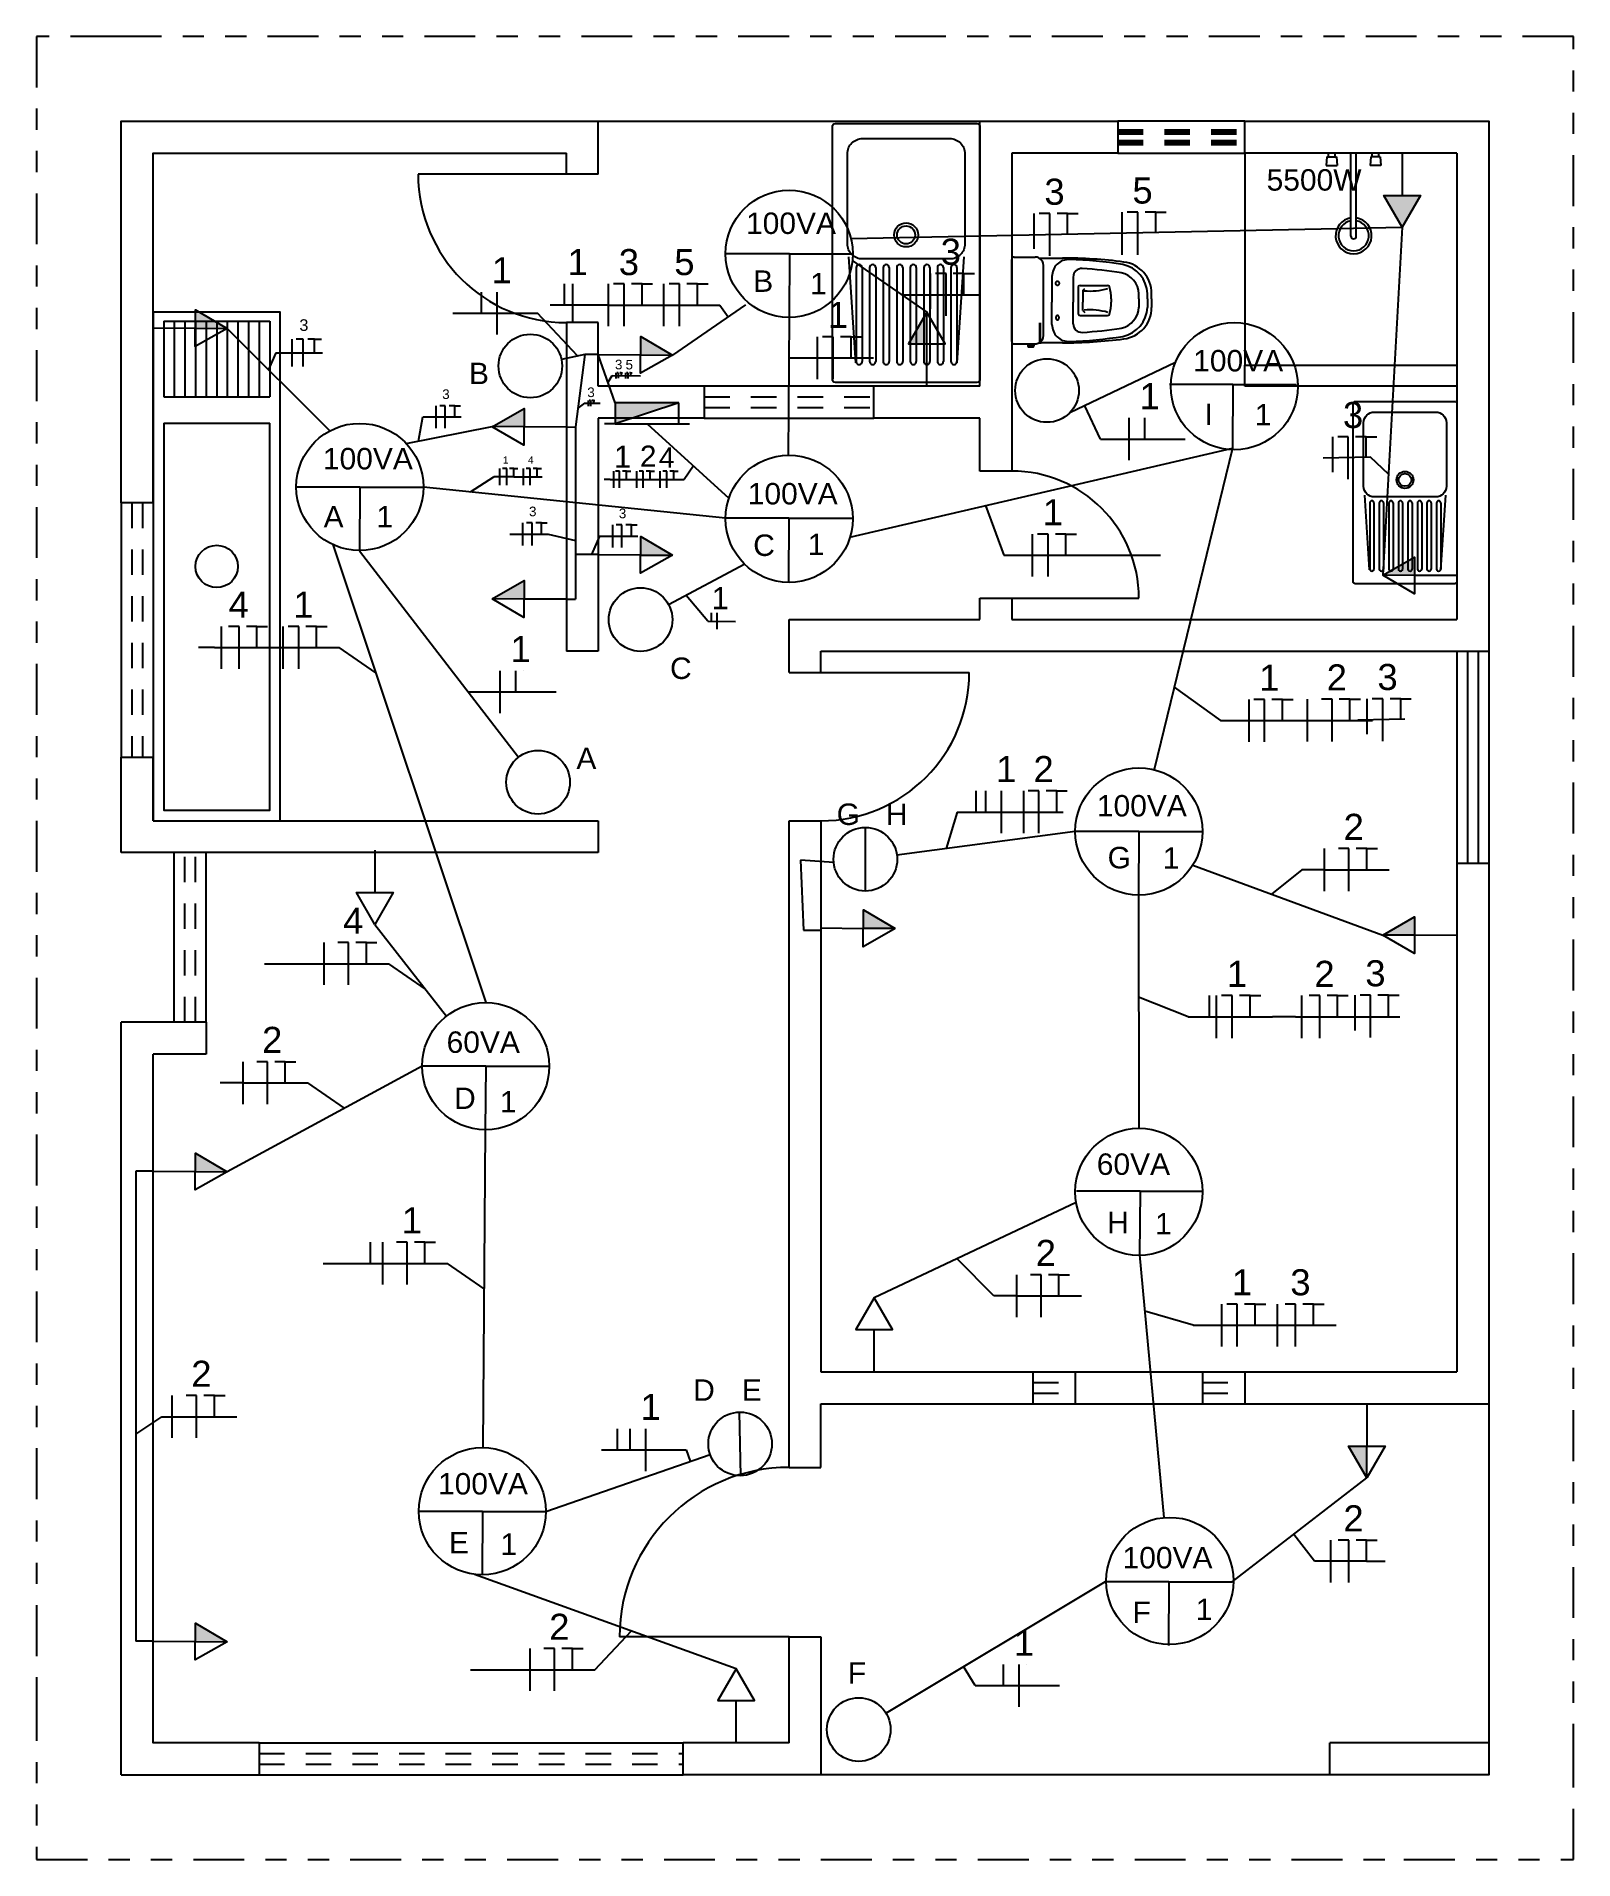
# Model space of a CAD drawing. Header units: millimetres. Extents: x 13.24 to 20.49, y 8.63 to 17.23.
import ezdxf

# ---------------------------------------------------------------- set-up
doc = ezdxf.new("R2010")
doc.units = ezdxf.units.MM
doc.header["$LTSCALE"] = 0.01
doc.linetypes.add('ACAD_ISO02W100', pattern=[15, 12, -3])
doc.linetypes.add('ACAD_ISO05W100', pattern=[33, 24, -3, 0, -3, 0, -3])
for name, color, linetype in [('coberta', 253, 'Continuous'), ('eletroduto', 190, 'Continuous'), ('hidro', 3, 'Continuous'), ('iluminacao', 2, 'Continuous'), ('janelas', 211, 'Continuous'), ('paredes', 7, 'Continuous'), ('portas', 5, 'Continuous'), ('texto', 30, 'Continuous'), ('tomada', 1, 'Continuous')]:
    doc.layers.add(name, color=color, linetype=linetype)
doc.styles.get("Standard").update_dxf_attribs({"font": 'arial.ttf'})

# ---------------------------------------------------------------- blocks, each defined once
blk = doc.blocks.new('Bacia_cx _acoplada')
at = {"linetype": 'Continuous'}
for p, q in [((-0.2036, -0.0267), (-0.2036, -0.0901)), ((-0.1916, -0.0147), (0.1944, -0.0147)), ((0.0089, -0.0147), (0.034, -0.0147)), ((0.2064, -0.0267), (0.2064, -0.1247)), ((-0.2181, -0.0951), (-0.2181, -0.1134)), ((-0.2131, -0.1184), (-0.2131, -0.0901)), ((-0.2036, -0.0901), (-0.2131, -0.0901)), ((-0.2036, -0.1184), (-0.2131, -0.1184)), ((-0.2036, -0.0901), (-0.2036, -0.1184)), ((-0.2036, -0.1184), (-0.2036, -0.1247)), ((-0.1986, -0.2539), (-0.1986, -0.1441)), ((-0.1636, -0.1647), (0.1664, -0.1647)), ((0.2014, -0.1441), (0.2014, -0.2539)), ((-0.1122, -0.2047), (-0.0061, -0.2047)), ((0.0089, -0.2047), (-0.0061, -0.2047)), ((0.1149, -0.2047), (0.0089, -0.2047)), ((-0.1093, -0.3047), (-0.0061, -0.3047)), ((-0.0694, -0.3375), (-0.0694, -0.4664)), ((0.0649, -0.3279), (-0.0622, -0.3279)), ((0.0089, -0.3047), (-0.0061, -0.3047)), ((0.112, -0.3047), (0.0089, -0.3047)), ((0.0722, -0.3375), (0.0722, -0.4664)), ((-0.0459, -0.3495), (-0.0547, -0.3598)), ((-0.0459, -0.3495), (-0.0061, -0.3495)), ((0.0089, -0.3495), (-0.0061, -0.3495)), ((0.0487, -0.3495), (0.0089, -0.3495)), ((0.0487, -0.3495), (0.0575, -0.3598)), ((0.0089, -0.4834), (-0.0061, -0.4834)), ((-0.0061, -0.6147), (-0.0313, -0.6147)), ((-0.0061, -0.6547), (-0.0313, -0.6547)), ((-0.0061, -0.6747), (-0.0313, -0.6747)), ((0.0089, -0.6147), (-0.0061, -0.6147)), ((0.0089, -0.6547), (-0.0061, -0.6547)), ((0.0089, -0.6747), (-0.0061, -0.6747)), ((0.0089, -0.6147), (0.034, -0.6147)), ((0.0089, -0.6547), (0.034, -0.6547)), ((0.0089, -0.6747), (0.034, -0.6747))]:
    blk.add_line(p, q, dxfattribs=at)
for points in [[(-0.09, -0.2304, 0.1249), (-0.0893, -0.2333, 0.105797), (-0.087, -0.2359, 0.086669), (-0.0838, -0.2376, 0.076734), (-0.0797, -0.2382, 0.076734), (-0.0757, -0.2376, 0.086669), (-0.0725, -0.2359, 0.105797), (-0.0702, -0.2333, 0.1249), (-0.0694, -0.2304, 0.1249), (-0.0702, -0.2275, 0.105797), (-0.0725, -0.2248, 0.086669), (-0.0757, -0.2231, 0.076734), (-0.0797, -0.2225, 0.076734), (-0.0838, -0.2231, 0.086669), (-0.087, -0.2248, 0.105797), (-0.0893, -0.2275, 0.1249)], [(0.0928, -0.2304, -0.1249), (0.092, -0.2333, -0.105797), (0.0897, -0.2359, -0.086669), (0.0865, -0.2376, -0.076734), (0.0825, -0.2382, -0.076734), (0.0784, -0.2376, -0.086669), (0.0752, -0.2359, -0.105797), (0.0729, -0.2333, -0.1249), (0.0722, -0.2304, -0.1249), (0.0729, -0.2275, -0.105797), (0.0752, -0.2248, -0.086669), (0.0784, -0.2231, -0.076734), (0.0825, -0.2225, -0.076734), (0.0865, -0.2231, -0.086669), (0.0897, -0.2248, -0.105797), (0.092, -0.2275, -0.1249)]]:
    blk.add_lwpolyline(points, format="xyb", close=True, dxfattribs=at)
for centre, radius, start, end in [((-0.1916, -0.0267), 0.012, 90, 180), ((0.1944, -0.0267), 0.012, 0, 90), ((-0.2131, -0.0951), 0.005, 90, 180), ((-0.2131, -0.1134), 0.005, 180, 270), ((-0.1636, -0.1247), 0.04, 180, 208.95502), ((-0.1636, -0.1247), 0.04, 208.95502, 270), ((0.1664, -0.1247), 0.04, 270, 331.04498), ((0.1664, -0.1247), 0.04, 331.04498, 0), ((2.0701, -0.2539), 2.2687, 180, 187.34371), ((-0.1122, -0.2847), 0.08, 90, 181.85575), ((0.1149, -0.2847), 0.08, 358.14425, 90), ((-2.0673, -0.2539), 2.2687, 352.65629, 0), ((1.823, -0.222), 2.0162, 181.85575, 189.04981), ((-0.1093, -0.3447), 0.04, 90, 183.63335), ((-0.0594, -0.3375), 0.01, 105.83121, 180), ((0.0622, -0.3375), 0.01, 0, 74.16879), ((0.112, -0.3447), 0.04, 356.36665, 90), ((-1.8203, -0.222), 2.0162, 350.95019, 358.14425), ((1.823, -0.222), 1.9762, 183.63335, 189.04981), ((-0.3553, -0.3847), 0.3121, 344.37704, 5.10522), ((0.358, -0.3847), 0.3121, 174.89478, 195.62296), ((-1.8203, -0.222), 1.9762, 350.95019, 356.36665), ((-0.0594, -0.4664), 0.01, 180, 251.47795), ((-0.0149, -0.3334), 0.1503, 251.47795, 273.33807), ((0.0176, -0.3334), 0.1503, 266.66193, 288.52205), ((0.0622, -0.4664), 0.01, 288.52205, 0), ((-0.0313, -0.5247), 0.15, 187.34371, 270), ((-0.0253, -0.5088), 0.146, 191.98726, 267.65022), ((-0.0253, -0.5088), 0.106, 191.98726, 267.65022), ((0.028, -0.5088), 0.106, 272.34978, 348.01274), ((0.028, -0.5088), 0.146, 272.34978, 348.01274), ((0.034, -0.5247), 0.15, 270, 352.65629)]:
    blk.add_arc(centre, radius, start, end, dxfattribs=at)
blk = doc.blocks.new('Pia2_Ibiza')
for p, q in [((0.0124, -0.0539), (0.3644, -0.0768)), ((0.0124, -0.4361), (0.3644, -0.4132))]:
    blk.add_line(p, q)
for points in [[(-0.42, 0), (0.42, 0, -0.414214), (0.43, -0.01), (0.43, -0.48, -0.414214), (0.42, -0.49), (-0.42, -0.49, -0.414214), (-0.43, -0.48), (-0.43, -0.01, -0.414214)], [(-0.33, -0.05), (-0.03, -0.05, -0.414214), (0.02, -0.1), (0.02, -0.39, -0.414214), (-0.03, -0.44), (-0.33, -0.44, -0.414214), (-0.38, -0.39), (-0.38, -0.1, -0.414214)]]:
    blk.add_lwpolyline(points, format="xyb", close=True)
for points in [[(0.0483, -0.0762), (0.3605, -0.0762)], [(0.0483, -0.0962), (0.3605, -0.0962)], [(0.0483, -0.1212), (0.3605, -0.1212)], [(0.0483, -0.1412), (0.3605, -0.1412)], [(0.0483, -0.1662), (0.3605, -0.1662)], [(0.0483, -0.1862), (0.3605, -0.1862)], [(0.0483, -0.2112), (0.3605, -0.2112)], [(0.0483, -0.2312), (0.3605, -0.2312)], [(0.0483, -0.2562), (0.3605, -0.2562)], [(0.0483, -0.2762), (0.3605, -0.2762)], [(0.0483, -0.3012), (0.3605, -0.3012)], [(0.0483, -0.3212), (0.3605, -0.3212)], [(0.0483, -0.3462), (0.3605, -0.3462)], [(0.0483, -0.3662), (0.3605, -0.3662)], [(0.0483, -0.3912), (0.3605, -0.3912)], [(0.0483, -0.4112), (0.3605, -0.4112)]]:
    blk.add_lwpolyline(points)
for radius in [0.04, 0.03]:
    blk.add_circle((-0.06, -0.245), radius)
for centre, start, end in [((0.0483, -0.0862), 90, 270), ((0.3605, -0.0862), 270, 90), ((0.0483, -0.1312), 90, 270), ((0.0483, -0.1762), 90, 270), ((0.3605, -0.1312), 270, 90), ((0.3605, -0.1762), 270, 90), ((0.0483, -0.2212), 90, 270), ((0.3605, -0.2212), 270, 90), ((0.0483, -0.2662), 90, 270), ((0.0483, -0.3112), 90, 270), ((0.3605, -0.2662), 270, 90), ((0.3605, -0.3112), 270, 90), ((0.0483, -0.3562), 90, 270), ((0.3605, -0.3562), 270, 90), ((0.0483, -0.4012), 90, 270), ((0.3605, -0.4012), 270, 90)]:
    blk.add_arc(centre, 0.01, start, end)
blk = doc.blocks.new('CHUVEIRO-2')
for p, q in [((-27.25, 37.97), (-27.25, -0.04)), ((-24.82, 37.97), (-24.82, -0.04)), ((-38.56, 5.71), (-33.57, 5.71)), ((-38.21, 1.71), (-38.56, 5.71)), ((-38.21, 1.71), (-33.85, 1.71)), ((-37.53, 1.71), (-37.53, 0)), ((-34.53, 1.71), (-34.53, 0)), ((-33.85, 1.71), (-33.57, 5.71)), ((-18.22, 1.71), (-18.5, 5.71)), ((-13.52, 5.71), (-18.5, 5.71)), ((-13.86, 1.71), (-18.22, 1.71)), ((-17.54, 1.71), (-17.54, 0)), ((-14.54, 1.71), (-14.54, 0)), ((-13.86, 1.71), (-13.52, 5.71))]:
    blk.add_line(p, q)
for centre, radius, start, end in [((-26.04, 37.75), 8.25, 278.48007, 261.51993), ((-26.04, 37.75), 6.93, 280.11803, 259.88197), ((-26.04, 37.97), 1.22, 0, 180)]:
    blk.add_arc(centre, radius, start, end)
blk = doc.blocks.new('tom.cima')
at = {"layer": 'tomada'}
blk.add_line((17.1881, 10.9258), (17.1881, 11.1258), dxfattribs=at)
blk.add_lwpolyline([(17.1881, 11.2758), (17.1015, 11.1258), (17.2747, 11.1258)], close=True, dxfattribs=at)
blk = doc.blocks.new('tom.direita')
at = {"layer": 'tomada'}
blk.add_line((18.5968, 11.274), (18.3968, 11.2751), dxfattribs=at)
blk.add_lwpolyline([(18.2468, 11.2758), (18.3973, 11.3617), (18.3964, 11.1885)], close=True, dxfattribs=at)
blk = doc.blocks.new('tom.esquerda')
at = {"layer": 'tomada'}
blk.add_line((17.485, 11.0824), (17.685, 11.0808), dxfattribs=at)
blk.add_lwpolyline([(17.835, 11.0796), (17.6843, 10.9942), (17.6857, 11.1674)], close=True, dxfattribs=at)
blk = doc.blocks.new('tom.baixo')
at = {"layer": 'tomada'}
blk.add_line((17.5657, 11.6258), (17.5657, 11.4258), dxfattribs=at)
blk.add_lwpolyline([(17.5657, 11.2758), (17.4791, 11.4258), (17.6523, 11.4258)], close=True, dxfattribs=at)

msp = doc.modelspace()

# ---------------------------------------------------------------- hatches: boundary and pattern name
at = {"layer": 'eletroduto'}
h = msp.add_hatch(color=256, dxfattribs=at)
h.dxf.hatch_style = 1
h.paths.add_polyline_path([(16.2668, 15.4982), (15.9668, 15.4982), (15.9668, 15.4258), (16.0499, 15.4258)])
h.paths.add_polyline_path([(16.0499, 15.4258), (15.9668, 15.4258), (15.9668, 15.3982)])
at = {"layer": 'tomada'}
h = msp.add_hatch(color=256, dxfattribs=at)
h.dxf.hatch_style = 1
h.paths.add_polyline_path([(19.7645, 16.4758), (19.5913, 16.4758), (19.6779, 16.3258)])
h = msp.add_hatch(color=256, dxfattribs=at)
h.dxf.hatch_style = 1
h.paths.add_polyline_path([(13.9874, 15.9359), (13.9868, 15.8493), (14.1368, 15.8481)])
h.paths.add_polyline_path([(15.5372, 15.471), (15.3868, 15.3852), (15.5368, 15.3844)])
h.paths.add_polyline_path([(16.0874, 15.8109), (16.0868, 15.7243), (16.2368, 15.7231)])
h.paths.add_polyline_path([(15.5372, 14.6586), (15.3868, 14.5728), (15.5368, 14.572)])
h.paths.add_polyline_path([(16.0874, 14.8666), (16.0868, 14.7796), (16.2368, 14.7788)])
h.paths.add_polyline_path([(17.4368, 15.9258), (17.3502, 15.7758), (17.4368, 15.7758)])
h.paths.add_polyline_path([(19.7372, 14.7702), (19.5868, 14.6843), (19.7368, 14.6836)])
h.paths.add_polyline_path([(17.1374, 13.1052), (17.1368, 13.0186), (17.2868, 13.0174)])
h.paths.add_polyline_path([(19.7372, 13.0729), (19.5868, 12.9871), (19.7368, 12.9863)])
h.paths.add_polyline_path([(13.9874, 11.958), (13.9868, 11.8714), (14.1368, 11.8702)])
h.paths.add_polyline_path([(13.9874, 9.7404), (13.9868, 9.6538), (14.1368, 9.6526)])
h.paths.add_polyline_path([(19.5118, 10.5758), (19.4252, 10.5758), (19.5118, 10.4258)])
h = msp.add_hatch(dxfattribs=at)
h.set_pattern_fill('ANGLE', color=256)
h.set_pattern_definition([(0, (0, 0), (0, 6.985), [5.08, -1.905]), (90, (0, 0), (-6.985, 4e-16), [5.08, -1.905])])
h.paths.add_polyline_path([(14.9192, 13.187), (14.746, 13.187), (14.8326, 13.037)])

# ---------------------------------------------------------------- linework, layer by layer
at = {"layer": 'coberta', "linetype": 'ACAD_ISO05W100'}
for p, q in [((13.6368, 17.2258), (13.2368, 17.2258)), ((13.2368, 17.2258), (13.2368, 9.4258)), ((20.4868, 17.2258), (13.6368, 17.2258)), ((20.4868, 9.0258), (20.4868, 17.2258)), ((13.2368, 9.4258), (13.2368, 8.6258)), ((20.4868, 8.6258), (20.4868, 9.0258)), ((13.2368, 8.6258), (19.6868, 8.6258)), ((19.6868, 8.6258), (20.4868, 8.6258))]:
    msp.add_line(p, q, dxfattribs=at)
at = {"layer": 'eletroduto'}
for p, q in [((17.9424, 16.224), (17.9424, 16.3906)), ((18.0159, 16.3906), (17.9659, 16.3906)), ((18.0159, 16.1906), (18.0159, 16.3906)), ((18.1005, 16.3906), (18.0505, 16.3906)), ((18.1005, 16.2906), (18.1005, 16.3906)), ((18.1005, 16.3906), (18.1505, 16.3906)), ((18.3578, 16.1963), (18.3578, 16.3963)), ((18.4313, 16.3963), (18.3813, 16.3963)), ((18.4313, 16.1963), (18.4313, 16.3963)), ((18.5158, 16.3963), (18.4658, 16.3963)), ((18.5158, 16.3023), (18.5158, 16.3963)), ((18.5158, 16.3963), (18.5658, 16.3963)), ((17.0779, 16.2731), (19.6779, 16.3258)), ((19.6779, 16.3258), (19.5868, 14.6843)), ((17.085, 16.1685), (17.4368, 15.9258)), ((17.4533, 15.941), (17.4533, 16.1076)), ((17.5269, 16.1076), (17.4769, 16.1076)), ((17.5269, 15.9076), (17.5269, 16.1076)), ((17.6114, 16.1076), (17.5614, 16.1076)), ((17.6114, 16.0076), (17.6114, 16.1076)), ((17.6114, 16.1076), (17.6614, 16.1076)), ((15.3355, 15.9201), (15.3355, 16.0201)), ((15.4091, 15.8201), (15.4091, 16.0201)), ((15.7281, 15.9587), (15.7281, 16.0587)), ((15.7665, 15.8758), (15.7665, 16.0587)), ((15.9351, 15.8587), (15.9351, 16.0587)), ((16.0087, 16.0587), (15.9587, 16.0587)), ((16.0087, 15.8587), (16.0087, 16.0587)), ((16.0932, 16.0587), (16.0432, 16.0587)), ((16.0932, 15.9587), (16.0932, 16.0587)), ((16.0932, 16.0587), (16.1432, 16.0587)), ((16.1967, 15.8587), (16.1967, 16.0587)), ((16.2703, 16.0587), (16.2203, 16.0587)), ((16.2703, 15.8587), (16.2703, 16.0587)), ((16.3548, 16.0587), (16.3048, 16.0587)), ((16.3548, 15.9587), (16.3548, 16.0587)), ((16.3548, 16.0587), (16.4048, 16.0587)), ((17.3182, 16.0076), (17.6868, 16.0076)), ((15.2004, 15.9201), (15.5994, 15.9201)), ((15.7891, 15.7188), (15.5994, 15.9201)), ((15.9351, 15.9587), (15.6599, 15.9587)), ((15.9351, 15.9587), (16.4606, 15.9587)), ((16.581, 15.9596), (16.2368, 15.7231)), ((16.4606, 15.9587), (16.4988, 15.9032)), ((14.6208, 15.3657), (14.1368, 15.8481)), ((16.7869, 15.9009), (16.7828, 15.2508)), ((14.4423, 15.6697), (14.4423, 15.7984)), ((14.4944, 15.7984), (14.4622, 15.7984)), ((14.4944, 15.6697), (14.4944, 15.7984)), ((14.5488, 15.7984), (14.5166, 15.7984)), ((14.5488, 15.7341), (14.5488, 15.7984)), ((14.5488, 15.7984), (14.5809, 15.7984)), ((16.9208, 15.6096), (16.9208, 15.8096)), ((16.9944, 15.8096), (16.9444, 15.8096)), ((16.9944, 15.6096), (16.9944, 15.8096)), ((17.0789, 15.8096), (17.0289, 15.8096)), ((17.0789, 15.7096), (17.0789, 15.8096)), ((17.0789, 15.8096), (17.1289, 15.8096)), ((14.3664, 15.7341), (14.3309, 15.6546)), ((14.3664, 15.7341), (14.5858, 15.7341)), ((15.8228, 15.726), (15.713, 15.7026)), ((15.8228, 15.726), (15.7794, 15.3837)), ((15.8868, 15.7258), (15.8228, 15.726)), ((15.9668, 15.4982), (15.8868, 15.7258)), ((16.7857, 15.7096), (17.1847, 15.7096)), ((18.6086, 15.6883), (18.1102, 15.4502)), ((15.9327, 15.5951), (15.9521, 15.6267)), ((15.9521, 15.6267), (16.086, 15.6256)), ((15.9697, 15.6392), (15.9697, 15.6127)), ((15.9807, 15.6397), (15.974, 15.6397)), ((15.9807, 15.6397), (15.9807, 15.6132)), ((15.994, 15.6396), (15.9876, 15.6396)), ((15.994, 15.6396), (15.994, 15.6263)), ((15.994, 15.6396), (16.0006, 15.6396)), ((16.0151, 15.6389), (16.0151, 15.6123)), ((16.0261, 15.6394), (16.0192, 15.6394)), ((16.0261, 15.6394), (16.0261, 15.6128)), ((16.0394, 15.6393), (16.0332, 15.6393)), ((16.0394, 15.6393), (16.0394, 15.626)), ((16.0394, 15.6393), (16.0458, 15.6393)), ((15.1222, 15.378), (15.1222, 15.484)), ((15.1652, 15.484), (15.1387, 15.484)), ((15.1652, 15.378), (15.1652, 15.484)), ((15.21, 15.484), (15.1835, 15.484)), ((15.21, 15.431), (15.21, 15.484)), ((15.21, 15.484), (15.2365, 15.484)), ((15.8216, 15.4959), (15.7906, 15.4721)), ((15.8216, 15.4959), (15.8634, 15.4955)), ((15.8392, 15.5084), (15.8392, 15.4819)), ((15.8502, 15.5089), (15.8434, 15.5089)), ((15.8502, 15.5089), (15.8502, 15.4823)), ((15.8634, 15.5088), (15.8571, 15.5088)), ((15.8634, 15.5088), (15.8634, 15.4955)), ((15.8634, 15.5088), (15.8701, 15.5088)), ((15.8634, 15.4955), (15.8955, 15.4953)), ((15.9668, 15.4982), (15.9668, 15.3982)), ((16.2668, 15.4982), (15.9668, 15.4982)), ((16.2668, 15.4982), (15.9668, 15.3982)), ((16.2668, 15.3982), (16.2668, 15.4982)), ((18.2562, 15.3264), (18.1809, 15.484)), ((15.0391, 15.3172), (15.0597, 15.431)), ((15.0597, 15.431), (15.2405, 15.431)), ((15.9668, 15.3982), (15.9168, 15.3982)), ((15.9668, 15.3982), (16.2668, 15.3982)), ((16.1168, 15.3982), (16.5029, 15.048)), ((16.2668, 15.3982), (16.3168, 15.3982)), ((18.3913, 15.2264), (18.3913, 15.4264)), ((18.4649, 15.3264), (18.4649, 15.4264)), ((14.9808, 15.3058), (15.3868, 15.3852)), ((15.7368, 15.3834), (15.7794, 15.3837)), ((15.7794, 15.3837), (15.7793, 14.571)), ((18.2562, 15.3264), (18.6552, 15.3264)), ((19.3508, 15.1709), (19.3508, 15.3375)), ((19.4243, 15.3375), (19.3743, 15.3375)), ((19.4243, 15.1375), (19.4243, 15.3375)), ((19.5088, 15.3375), (19.4588, 15.3375)), ((19.5088, 15.2404), (19.5088, 15.3375)), ((19.5088, 15.3375), (19.5588, 15.3375)), ((17.0739, 14.864), (18.8786, 15.2838)), ((18.8786, 15.2838), (18.508, 13.7673)), ((19.5284, 15.2407), (19.3065, 15.2369)), ((19.6133, 15.1611), (19.5284, 15.2407)), ((15.2834, 15.0772), (15.3943, 15.1486)), ((15.4878, 15.1486), (15.3943, 15.1486)), ((15.423, 15.1095), (15.423, 15.1878)), ((15.4547, 15.1878), (15.4352, 15.1878)), ((15.4547, 15.1095), (15.4547, 15.1878)), ((15.4878, 15.1878), (15.4683, 15.1878)), ((15.4878, 15.1486), (15.4878, 15.1878)), ((15.4878, 15.1878), (15.5074, 15.1878)), ((15.4878, 15.1486), (15.6213, 15.1486)), ((15.534, 15.1095), (15.534, 15.1878)), ((15.5657, 15.1878), (15.5462, 15.1878)), ((15.5657, 15.1095), (15.5657, 15.1878)), ((15.5988, 15.1878), (15.5793, 15.1878)), ((15.5988, 15.1486), (15.5988, 15.1878)), ((15.5988, 15.1878), (15.6184, 15.1878)), ((15.9604, 15.0966), (15.9604, 15.1749)), ((15.9875, 15.1749), (15.9679, 15.1749)), ((15.9875, 15.0966), (15.9875, 15.1749)), ((16.0206, 15.1749), (16.001, 15.1749)), ((16.0206, 15.1357), (16.0206, 15.1749)), ((16.0206, 15.1749), (16.0402, 15.1749)), ((16.0687, 15.0966), (16.0687, 15.1749)), ((16.0985, 15.1749), (16.079, 15.1749)), ((16.0985, 15.0966), (16.0985, 15.1749)), ((16.1316, 15.1749), (16.1121, 15.1749)), ((16.1316, 15.1357), (16.1316, 15.1749)), ((16.1316, 15.1749), (16.1512, 15.1749)), ((16.1788, 15.0966), (16.1788, 15.1749)), ((16.2105, 15.1749), (16.1909, 15.1749)), ((16.2105, 15.0966), (16.2105, 15.1749)), ((16.2436, 15.1749), (16.224, 15.1749)), ((16.2436, 15.1357), (16.2436, 15.1749)), ((16.2436, 15.1749), (16.2632, 15.1749)), ((16.3358, 15.1996), (16.2924, 15.1355)), ((16.4868, 14.953), (15.0617, 15.1)), ((15.9425, 15.1357), (15.9147, 15.1357)), ((15.9425, 15.1357), (16.2925, 15.1357)), ((17.7132, 15.0127), (17.7995, 14.7786)), ((15.4691, 14.8781), (15.6499, 14.8781)), ((15.5316, 14.8251), (15.5316, 14.9311)), ((15.5746, 14.9311), (15.5481, 14.9311)), ((15.5746, 14.8251), (15.5746, 14.9311)), ((15.6194, 14.9311), (15.5929, 14.9311)), ((15.6194, 14.8781), (15.6194, 14.9311)), ((15.6194, 14.9311), (15.6459, 14.9311)), ((15.6499, 14.8781), (15.7793, 14.8484)), ((15.9552, 14.8156), (15.9552, 14.9216)), ((15.9981, 14.9216), (15.9716, 14.9216)), ((15.9981, 14.8156), (15.9981, 14.9216)), ((16.043, 14.9216), (16.0164, 14.9216)), ((16.043, 14.8686), (16.043, 14.9216)), ((16.043, 14.9216), (16.0695, 14.9216)), ((17.9346, 14.6786), (17.9346, 14.8786)), ((18.0081, 14.8786), (17.9581, 14.8786)), ((18.0081, 14.6786), (18.0081, 14.8786)), ((18.0927, 14.8786), (18.0427, 14.8786)), ((18.0927, 14.7786), (18.0927, 14.8786)), ((18.0927, 14.8786), (18.1427, 14.8786)), ((14.6347, 14.8291), (15.3556, 12.6687)), ((14.7598, 14.8001), (15.511, 13.8266)), ((15.8926, 14.8686), (15.8543, 14.7816)), ((15.8926, 14.8686), (16.0734, 14.8686)), ((15.8219, 14.7816), (15.7793, 14.7816)), ((15.8868, 14.7816), (15.8219, 14.7816)), ((16.5775, 14.7359), (16.2186, 14.5453)), ((17.7995, 14.7786), (18.1985, 14.7786)), ((18.1985, 14.7786), (18.5384, 14.7786)), ((15.7368, 14.571), (15.7793, 14.571)), ((16.4029, 14.4683), (16.3005, 14.5888)), ((16.4029, 14.4683), (16.5338, 14.4665)), ((16.4208, 14.4683), (16.4208, 14.5074)), ((16.4479, 14.4292), (16.4479, 14.5074)), ((14.1099, 14.2428), (14.1099, 14.4428)), ((14.1922, 14.4428), (14.1422, 14.4428)), ((14.1922, 14.2428), (14.1922, 14.4428)), ((14.2767, 14.4428), (14.2267, 14.4428)), ((14.2767, 14.3428), (14.2767, 14.4428)), ((14.2767, 14.4428), (14.3267, 14.4428)), ((14.4001, 14.2428), (14.4001, 14.4428)), ((14.4736, 14.4428), (14.4236, 14.4428)), ((14.4736, 14.2428), (14.4736, 14.4428)), ((14.5581, 14.4428), (14.5081, 14.4428)), ((14.5581, 14.3428), (14.5581, 14.4428)), ((14.5581, 14.4428), (14.6081, 14.4428)), ((14.0773, 14.3428), (14.0011, 14.3428)), ((14.0773, 14.3428), (14.6639, 14.3428)), ((14.8369, 14.2232), (14.6639, 14.3428)), ((15.424, 14.0335), (15.424, 14.2335)), ((15.4976, 14.1335), (15.4976, 14.2335)), ((15.5323, 14.2335), (15.5321, 14.2335)), ((15.2742, 14.1335), (15.6879, 14.1335)), ((18.6032, 14.1569), (18.8209, 13.9985)), ((18.9561, 13.8985), (18.9561, 14.0985)), ((19.0296, 14.0985), (18.9796, 14.0985)), ((19.0296, 13.8985), (19.0296, 14.0985)), ((19.1141, 14.0985), (19.0641, 14.0985)), ((19.1141, 13.9985), (19.1141, 14.0985)), ((19.1141, 14.0985), (19.1641, 14.0985)), ((19.2327, 13.8997), (19.2327, 14.0997)), ((19.3476, 14.0997), (19.2976, 14.0997)), ((19.3476, 13.8997), (19.3476, 14.0997)), ((19.4321, 14.0997), (19.3821, 14.0997)), ((19.4321, 13.9997), (19.4321, 14.0997)), ((19.4321, 14.0997), (19.4821, 14.0997)), ((19.5133, 13.935), (19.5133, 14.1016)), ((19.5869, 14.1016), (19.5369, 14.1016)), ((19.5869, 13.9016), (19.5869, 14.1016)), ((19.6714, 14.1016), (19.6214, 14.1016)), ((19.6714, 14.0044), (19.6714, 14.1016)), ((19.6714, 14.1016), (19.7214, 14.1016)), ((18.8209, 13.9985), (19.2327, 13.9985)), ((19.2327, 13.9997), (19.5379, 13.9997)), ((19.691, 14.0048), (19.4691, 14.001)), ((17.6697, 13.5671), (17.6697, 13.6671)), ((17.7144, 13.5671), (17.7144, 13.6671)), ((17.7879, 13.4671), (17.7879, 13.6671)), ((17.8939, 13.4671), (17.8939, 13.6671)), ((17.9645, 13.6671), (17.9145, 13.6671)), ((17.9645, 13.4671), (17.9645, 13.6671)), ((18.0491, 13.6671), (17.9991, 13.6671)), ((18.0491, 13.5671), (18.0491, 13.6671)), ((18.0491, 13.6671), (18.0991, 13.6671)), ((17.5793, 13.5671), (17.5282, 13.3951)), ((17.5793, 13.5671), (17.8939, 13.5671)), ((17.8939, 13.5671), (18.0491, 13.5671)), ((17.8939, 13.5671), (17.9783, 13.5671)), ((18.0491, 13.5671), (18.0789, 13.5671)), ((18.1368, 13.4758), (17.2952, 13.3642)), ((16.9972, 13.3299), (16.8407, 13.3397)), ((16.8407, 13.3397), (16.8549, 13.0098)), ((19.3126, 13.1947), (19.3126, 13.3947)), ((19.4275, 13.3947), (19.3775, 13.3947)), ((19.4275, 13.1947), (19.4275, 13.3947)), ((19.512, 13.3947), (19.462, 13.3947)), ((19.512, 13.2947), (19.512, 13.3947)), ((19.512, 13.3947), (19.562, 13.3947)), ((18.6907, 13.3161), (19.5868, 12.9871)), ((19.2053, 13.2947), (19.0619, 13.1798)), ((19.3126, 13.2947), (19.2053, 13.2947)), ((19.3126, 13.2947), (19.6178, 13.2947)), ((18.4349, 13.1758), (18.4364, 12.0759)), ((14.8326, 13.037), (15.1707, 12.605)), ((16.8549, 13.0098), (16.9368, 13.0098)), ((14.5932, 12.7515), (14.5932, 12.9515)), ((14.7081, 12.9515), (14.6581, 12.9515)), ((14.7081, 12.7515), (14.7081, 12.9515)), ((14.7927, 12.9515), (14.7427, 12.9515)), ((14.7927, 12.8515), (14.7927, 12.9515)), ((14.7927, 12.9515), (14.8427, 12.9515)), ((14.3118, 12.8515), (14.8984, 12.8515)), ((15.0714, 12.7318), (14.8984, 12.8515)), ((18.6683, 12.6012), (18.4355, 12.6937)), ((18.7699, 12.6012), (18.7699, 12.7012)), ((18.8034, 12.5012), (18.8034, 12.7012)), ((18.8769, 12.7012), (18.8269, 12.7012)), ((18.8769, 12.5012), (18.8769, 12.7012)), ((18.9615, 12.7012), (18.9115, 12.7012)), ((18.9615, 12.6012), (18.9615, 12.7012)), ((18.9615, 12.7012), (19.0115, 12.7012)), ((19.2047, 12.5012), (19.2047, 12.7012)), ((19.2895, 12.7012), (19.2395, 12.7012)), ((19.2895, 12.5012), (19.2895, 12.7012)), ((19.3741, 12.7012), (19.3241, 12.7012)), ((19.3741, 12.6012), (19.3741, 12.7012)), ((19.3741, 12.7012), (19.4241, 12.7012)), ((19.4563, 12.5373), (19.4563, 12.7039)), ((19.5298, 12.7039), (19.4798, 12.7039)), ((19.5298, 12.5039), (19.5298, 12.7039)), ((19.6143, 12.7039), (19.5643, 12.7039)), ((19.6143, 12.6012), (19.6143, 12.7039)), ((19.6143, 12.7039), (19.6643, 12.7039)), ((18.6683, 12.6012), (19.0673, 12.6012)), ((19.1746, 12.6012), (19.0673, 12.6012)), ((19.1746, 12.6012), (19.6143, 12.6012)), ((19.6143, 12.6012), (19.6675, 12.6012)), ((14.2112, 12.1896), (14.2112, 12.3896)), ((14.326, 12.3896), (14.276, 12.3896)), ((14.326, 12.1896), (14.326, 12.3896)), ((14.4106, 12.3896), (14.3606, 12.3896)), ((14.4106, 12.2896), (14.4106, 12.3896)), ((14.4106, 12.3896), (14.4606, 12.3896)), ((15.0556, 12.3687), (14.1368, 11.8702)), ((14.2112, 12.2896), (14.1038, 12.2896)), ((14.2112, 12.2896), (14.5164, 12.2896)), ((14.6893, 12.17), (14.5164, 12.2896)), ((15.3537, 12.0687), (15.3422, 10.5688)), ((13.7868, 11.8729), (13.7051, 11.8736)), ((13.7051, 11.8736), (13.7051, 9.6554)), ((18.1411, 11.725), (17.1881, 11.2758)), ((14.8126, 11.4383), (14.8126, 11.5383)), ((14.8698, 11.3383), (14.8698, 11.5383)), ((14.9847, 11.5383), (14.9347, 11.5383)), ((14.9847, 11.3383), (14.9847, 11.5383)), ((15.0692, 11.5383), (15.0192, 11.5383)), ((15.0692, 11.4383), (15.0692, 11.5383)), ((15.0692, 11.5383), (15.1192, 11.5383)), ((14.5884, 11.4383), (15.175, 11.4383)), ((15.3479, 11.3187), (15.175, 11.4383)), ((17.753, 11.2847), (17.5795, 11.4603)), ((18.4401, 11.4791), (18.5547, 10.2388)), ((17.8604, 11.1847), (17.8604, 11.3847)), ((17.9753, 11.3847), (17.9253, 11.3847)), ((17.9753, 11.1847), (17.9753, 11.3847)), ((18.0598, 11.3847), (18.0098, 11.3847)), ((18.0598, 11.2847), (18.0598, 11.3847)), ((18.0598, 11.3847), (18.1098, 11.3847)), ((17.8604, 11.2847), (17.753, 11.2847)), ((17.8604, 11.2847), (18.1656, 11.2847)), ((18.6922, 11.1463), (18.4647, 11.2123)), ((18.8274, 11.0463), (18.8274, 11.2463)), ((18.9009, 11.2463), (18.8509, 11.2463)), ((18.9009, 11.0463), (18.9009, 11.2463)), ((18.9854, 11.2463), (18.9354, 11.2463)), ((18.9854, 11.1463), (18.9854, 11.2463)), ((18.9854, 11.2463), (19.0354, 11.2463)), ((19.0912, 11.0463), (19.0912, 11.2463)), ((19.1761, 11.2463), (19.1261, 11.2463)), ((19.1761, 11.0463), (19.1761, 11.2463)), ((19.2606, 11.2463), (19.2106, 11.2463)), ((19.2606, 11.1463), (19.2606, 11.2463)), ((19.2606, 11.2463), (19.3106, 11.2463)), ((18.6922, 11.1463), (19.2606, 11.1463)), ((19.2606, 11.1463), (19.3672, 11.1463)), ((13.8773, 10.6146), (13.8773, 10.8146)), ((13.9921, 10.8146), (13.9421, 10.8146)), ((13.9921, 10.6146), (13.9921, 10.8146)), ((14.0767, 10.8146), (14.0267, 10.8146)), ((14.0767, 10.7146), (14.0767, 10.8146)), ((14.0767, 10.8146), (14.1267, 10.8146)), ((13.7051, 10.632), (13.8285, 10.7146)), ((13.8285, 10.7146), (14.1825, 10.7146)), ((15.9781, 10.5582), (15.9781, 10.6582)), ((16.0377, 10.5582), (16.0377, 10.6582)), ((16.1112, 10.4582), (16.1112, 10.6582)), ((15.6399, 10.2671), (16.4143, 10.5371)), ((15.9025, 10.5582), (16.3015, 10.5582)), ((16.3015, 10.5582), (16.3203, 10.5043)), ((18.8774, 9.9362), (19.5118, 10.4258)), ((19.2647, 10.0326), (19.1668, 10.1595)), ((19.3416, 9.9326), (19.3416, 10.1326)), ((19.4264, 10.1326), (19.3764, 10.1326)), ((19.4264, 9.9326), (19.4264, 10.1326)), ((19.511, 10.1326), (19.461, 10.1326)), ((19.511, 10.0326), (19.511, 10.1326)), ((19.511, 10.1326), (19.561, 10.1326)), ((19.511, 10.0326), (19.2647, 10.0326)), ((19.511, 10.0326), (19.5977, 10.0326)), ((16.5368, 9.5258), (15.3026, 9.9711)), ((18.2774, 9.9362), (17.2439, 9.3163)), ((13.7868, 9.6554), (13.7051, 9.6554)), ((15.8708, 9.521), (16.0429, 9.704)), ((15.5656, 9.421), (15.5656, 9.621)), ((15.6805, 9.621), (15.6305, 9.621)), ((15.6805, 9.421), (15.6805, 9.621)), ((15.765, 9.621), (15.715, 9.621)), ((15.765, 9.521), (15.765, 9.621)), ((15.765, 9.621), (15.815, 9.621)), ((17.7988, 9.4461), (17.7988, 9.5461)), ((17.8724, 9.3461), (17.8724, 9.5461)), ((17.9072, 9.5461), (17.9069, 9.5461)), ((15.2842, 9.521), (15.8708, 9.521)), ((17.6637, 9.4461), (17.6099, 9.5358)), ((17.6637, 9.4461), (18.0627, 9.4461))]:
    msp.add_line(p, q, dxfattribs=at)
at = {"layer": 'hidro'}
for p, q in [((13.7868, 15.9258), (13.7868, 15.5258)), ((13.8368, 15.8827), (13.8368, 15.5258)), ((13.8368, 15.8827), (14.3368, 15.8827)), ((13.8868, 15.8827), (13.8868, 15.5258)), ((13.9368, 15.8827), (13.9368, 15.5258)), ((13.9868, 15.8827), (13.9868, 15.5258)), ((14.0368, 15.8827), (14.0368, 15.5258)), ((14.0868, 15.8827), (14.0868, 15.5258)), ((14.1368, 15.8827), (14.1368, 15.5258)), ((14.1868, 15.8827), (14.1868, 15.5258)), ((14.2368, 15.8827), (14.2368, 15.5258)), ((14.2868, 15.8827), (14.2868, 15.5258)), ((14.3368, 15.8827), (14.3368, 15.5258)), ((13.8368, 15.5258), (14.3368, 15.5258)), ((13.8368, 15.402), (14.3368, 15.402))]:
    msp.add_line(p, q, dxfattribs=at)
msp.add_lwpolyline([(13.7868, 13.5258), (14.3868, 13.5258), (14.3868, 15.9258), (13.7868, 15.9258)], close=True, dxfattribs=at)
msp.add_lwpolyline([(13.8368, 15.402), (13.8368, 13.5758), (14.3368, 13.5758), (14.3368, 15.402)], dxfattribs=at)
msp.add_circle((14.0868, 14.7258), 0.1, dxfattribs=at)
at = {"layer": 'iluminacao'}
for p, q in [((16.7888, 16.2009), (16.4888, 16.2009)), ((16.7888, 16.2009), (16.7869, 15.9009)), ((16.7888, 16.2009), (17.0888, 16.2009)), ((18.8805, 15.5838), (18.5805, 15.5838)), ((18.8805, 15.5838), (18.8786, 15.2838)), ((18.8805, 15.5838), (19.1805, 15.5838)), ((14.7617, 15.1), (14.4617, 15.1)), ((14.7617, 15.1), (14.7598, 14.8001)), ((14.7617, 15.1), (15.0617, 15.1)), ((16.7855, 14.953), (16.4855, 14.953)), ((16.7855, 14.953), (16.7836, 14.653)), ((16.7855, 14.953), (17.0855, 14.953)), ((17.1465, 13.1945), (17.1465, 13.4945)), ((18.4368, 13.4758), (18.1368, 13.4758)), ((18.4368, 13.4758), (18.4349, 13.1758)), ((18.4368, 13.4758), (18.7368, 13.4758)), ((15.3556, 12.3687), (15.0556, 12.3687)), ((15.3556, 12.3687), (15.3537, 12.0687)), ((15.3556, 12.3687), (15.6556, 12.3687)), ((18.442, 11.7791), (18.142, 11.7791)), ((18.442, 11.7791), (18.4401, 11.4791)), ((18.442, 11.7791), (18.742, 11.7791)), ((16.5584, 10.4365), (16.5534, 10.7365)), ((15.3405, 10.2671), (15.0405, 10.2671)), ((15.3405, 10.2671), (15.3386, 9.9671)), ((15.3405, 10.2671), (15.6405, 10.2671)), ((18.5774, 9.9362), (18.2774, 9.9362)), ((18.5774, 9.9362), (18.5756, 9.6362)), ((18.5774, 9.9362), (18.8774, 9.9362))]:
    msp.add_line(p, q, dxfattribs=at)
for centre, radius in [((16.7868, 16.2008), 0.3), ((18.8868, 15.5758), 0.3), ((15.5663, 15.6714), 0.15), ((18.0034, 15.5556), 0.15), ((14.7618, 15.1008), 0.3), ((16.7868, 14.9508), 0.3), ((16.0861, 14.4749), 0.15), ((15.6027, 13.7079), 0.15), ((18.4368, 13.4758), 0.3), ((17.1465, 13.3445), 0.15), ((15.3556, 12.3687), 0.3), ((18.4368, 11.7759), 0.3), ((16.5559, 10.5865), 0.15), ((15.3399, 10.2688), 0.3), ((18.5823, 9.94), 0.3), ((17.1153, 9.2391), 0.15)]:
    msp.add_circle(centre, radius, dxfattribs=at)
at = {"layer": 'janelas'}
for p, q in [((18.9368, 16.8258), (18.3368, 16.8258)), ((18.3368, 16.6758), (18.9368, 16.6758)), ((17.1868, 15.5758), (16.3868, 15.5758)), ((16.3868, 15.4258), (17.1868, 15.4258)), ((13.6368, 15.0258), (13.6368, 13.8258)), ((13.7868, 15.0258), (13.7868, 13.8258)), ((19.9368, 14.3258), (19.9368, 13.3258)), ((19.9868, 14.3258), (19.9868, 13.3258)), ((20.0368, 14.3258), (20.0368, 13.3258)), ((20.0868, 14.3258), (20.0868, 13.3258)), ((13.8868, 12.5758), (13.8868, 13.3758)), ((14.0368, 12.5758), (14.0368, 13.3758)), ((17.9368, 10.9258), (18.1368, 10.9258)), ((18.7368, 10.9258), (18.9368, 10.9258)), ((17.9368, 10.7758), (18.1368, 10.7758)), ((18.7368, 10.7758), (18.9368, 10.7758)), ((14.2868, 9.1758), (16.2868, 9.1758)), ((14.2868, 9.0258), (16.2868, 9.0258))]:
    msp.add_line(p, q, dxfattribs=at)
at = {"layer": 'janelas', "linetype": 'ACAD_ISO02W100', "lineweight": 100}
for p, q in [((18.3368, 16.7758), (18.9368, 16.7758)), ((18.3368, 16.7258), (18.9368, 16.7258))]:
    msp.add_line(p, q, dxfattribs=at)
at = {"layer": 'janelas', "linetype": 'ACAD_ISO02W100'}
for p, q in [((16.3868, 15.5258), (17.1868, 15.5258)), ((16.3868, 15.4758), (17.1868, 15.4758)), ((13.6868, 15.0258), (13.6868, 13.8258)), ((13.7368, 15.0258), (13.7368, 13.8258)), ((13.9368, 12.5758), (13.9368, 13.3758)), ((13.9868, 12.5758), (13.9868, 13.3758)), ((17.9368, 10.8758), (18.1368, 10.8758)), ((18.7368, 10.8758), (18.9368, 10.8758)), ((17.9368, 10.8258), (18.1368, 10.8258)), ((18.7368, 10.8258), (18.9368, 10.8258)), ((14.2868, 9.1258), (16.2868, 9.1258)), ((14.2868, 9.0758), (16.2868, 9.0758))]:
    msp.add_line(p, q, dxfattribs=at)
at = {"layer": 'paredes'}
for p, q in [((15.8868, 16.5758), (15.8868, 16.8258)), ((17.6868, 16.6758), (17.6868, 16.8258)), ((18.3368, 16.8258), (18.3368, 16.6758)), ((18.9368, 16.6758), (18.9368, 16.8258)), ((15.7368, 16.5758), (15.7368, 16.6758)), ((17.6868, 15.5758), (17.6868, 16.6758)), ((18.3368, 16.6758), (17.8368, 16.6758)), ((18.3368, 16.6758), (17.8368, 16.6758)), ((17.8368, 16.6758), (17.8368, 15.1758)), ((19.9368, 16.6758), (18.9368, 16.6758)), ((18.9368, 16.6758), (18.9368, 15.6758)), ((15.8868, 16.5758), (15.7368, 16.5758)), ((15.8868, 15.8758), (15.7368, 15.8758)), ((15.7368, 15.8758), (15.7368, 15.6758)), ((15.8868, 15.5758), (15.8868, 15.8758)), ((15.7368, 15.6758), (15.7368, 14.3258)), ((18.9368, 15.6758), (19.9368, 15.6758)), ((18.9368, 15.5758), (18.9368, 15.6758)), ((16.3868, 15.5758), (15.8868, 15.5758)), ((16.3868, 15.5758), (16.3868, 15.4258)), ((17.1868, 15.4258), (17.1868, 15.5758)), ((17.6868, 15.5758), (17.1868, 15.5758)), ((19.9368, 15.5758), (18.9368, 15.5758)), ((16.3868, 15.4258), (15.8868, 15.4258)), ((15.8868, 15.4258), (15.8868, 14.3258)), ((17.6868, 15.4258), (17.1868, 15.4258)), ((17.6868, 15.1758), (17.6868, 15.4258)), ((17.8368, 15.1758), (17.6868, 15.1758)), ((13.7868, 15.0258), (13.6368, 15.0258)), ((17.6868, 14.4758), (17.6868, 14.5758)), ((17.6868, 14.5758), (17.8368, 14.5758)), ((17.8368, 14.5758), (17.8368, 14.4758)), ((16.7868, 14.4758), (17.6868, 14.4758)), ((16.7868, 14.3258), (16.7868, 14.4758)), ((17.8368, 14.4758), (19.9368, 14.4758)), ((15.8868, 14.3258), (15.7368, 14.3258)), ((16.7868, 14.2258), (16.7868, 14.3258)), ((16.9368, 14.2258), (16.9368, 14.3258)), ((16.9368, 14.3258), (19.9368, 14.3258)), ((19.9368, 14.3258), (20.0868, 14.3258)), ((16.7868, 14.2258), (16.9368, 14.2258)), ((13.6368, 13.8258), (13.7868, 13.8258)), ((13.7868, 13.8258), (13.7868, 13.5258)), ((13.7868, 13.5258), (15.8868, 13.5258)), ((15.8868, 13.5258), (15.8868, 13.3758)), ((16.7868, 10.4758), (16.7868, 13.5258)), ((16.7868, 13.5258), (16.9368, 13.5258)), ((16.9368, 13.5258), (16.9368, 10.9258)), ((15.8868, 13.3758), (13.6368, 13.3758)), ((19.9368, 13.3258), (20.0868, 13.3258)), ((13.7868, 12.5758), (13.6368, 12.5758)), ((14.0368, 12.5758), (13.7868, 12.5758)), ((14.0368, 12.5758), (14.0368, 12.4258)), ((14.0368, 12.4258), (13.7868, 12.4258)), ((16.9368, 10.9258), (17.9368, 10.9258)), ((17.9368, 10.9258), (17.9368, 10.7758)), ((18.1368, 10.9258), (18.7368, 10.9258)), ((18.1368, 10.9258), (18.1368, 10.7758)), ((18.7368, 10.9258), (18.7368, 10.7758)), ((18.9368, 10.9258), (19.9368, 10.9258)), ((18.9368, 10.9258), (18.9368, 10.7758)), ((16.9368, 10.4758), (16.9368, 10.7758)), ((16.9368, 10.7758), (17.9368, 10.7758)), ((18.1368, 10.7758), (18.7368, 10.7758)), ((18.9368, 10.7758), (20.0868, 10.7758)), ((16.7868, 10.4758), (16.9368, 10.4758)), ((16.7868, 9.1758), (16.7868, 9.6758)), ((16.7868, 9.6758), (16.9368, 9.6758)), ((16.9368, 9.6758), (16.9368, 9.0258)), ((14.2868, 9.1758), (14.2868, 9.0258)), ((16.2868, 9.0258), (16.2868, 9.1758)), ((19.3368, 9.0258), (19.3368, 9.1758)), ((13.6368, 9.0258), (14.2868, 9.0258))]:
    msp.add_line(p, q, dxfattribs=at)
for points in [[(13.6368, 15.0258), (13.6368, 16.8258), (18.3368, 16.8258)], [(18.9368, 16.8258), (20.0868, 16.8258), (20.0868, 9.0258), (16.2868, 9.0258)], [(13.7868, 15.0258), (13.7868, 16.6758), (15.7368, 16.6758)], [(19.9368, 16.6758), (19.9368, 14.4758)], [(13.6368, 13.3758), (13.6368, 13.8258)], [(13.7868, 13.5258), (13.7868, 13.8258)], [(19.9368, 13.3258), (19.9368, 10.9258)], [(13.6368, 9.0258), (13.6368, 12.5758)], [(14.2868, 9.1758), (13.7868, 9.1758), (13.7868, 12.4258)], [(16.7868, 9.1758), (16.2868, 9.1758)], [(20.0868, 9.1758), (19.3368, 9.1758)]]:
    msp.add_lwpolyline(points, dxfattribs=at)
at = {"layer": 'portas'}
for p, q in [((15.7368, 16.5758), (15.0368, 16.5758)), ((17.8368, 14.5758), (18.4368, 14.5758)), ((16.9368, 14.2258), (17.6368, 14.2258)), ((16.7868, 9.6758), (15.9868, 9.6758))]:
    msp.add_line(p, q, dxfattribs=at)
for centre, radius, start, end in [((15.7368, 16.5758), 0.7, 180, 270), ((17.8368, 14.5758), 0.6, 0, 90), ((16.9368, 14.2258), 0.7, 270, 0), ((16.7868, 9.6758), 0.8, 90, 180)]:
    msp.add_arc(centre, radius, start, end, dxfattribs=at)
at = {"layer": 'tomada'}
for p, q in [((17.4368, 15.7758), (17.4368, 15.9258)), ((13.9868, 15.8493), (14.1368, 15.8481)), ((16.0868, 15.7243), (16.2368, 15.7231)), ((15.5368, 15.3844), (15.3868, 15.3852)), ((16.0868, 14.7796), (16.2368, 14.7788)), ((19.7368, 14.6836), (19.5868, 14.6843)), ((15.5368, 14.572), (15.3868, 14.5728)), ((17.2868, 13.0174), (17.1368, 13.0186)), ((19.7368, 12.9863), (19.5868, 12.9871)), ((13.9868, 11.8714), (14.1368, 11.8702)), ((19.5118, 10.4258), (19.5118, 10.5758)), ((13.9868, 9.6538), (14.1368, 9.6526))]:
    msp.add_line(p, q, dxfattribs=at)

# ---------------------------------------------------------------- block references
at = {"layer": 'eletroduto'}
msp.add_blockref('tom.baixo', (-2.7331, 1.7611), dxfattribs=at)
at = {"layer": 'hidro'}
for name, p, xscale, yscale, zscale, rotation in [('Pia2_Ibiza', (17.6868, 16.2045), 1.420102861283995, 1.420102861283995, 1.420102861283995, 270), ('CHUVEIRO-2', (19.1808, 16.6755), 0.01031497054984765, 0.01031497054984765, 0.01031497054984765, 180)]:
    msp.add_blockref(name, p, dxfattribs=dict(at, xscale=xscale, yscale=yscale, zscale=zscale, rotation=rotation))
for name, p, rotation in [('Bacia_cx _acoplada', (17.8221, 15.9791), 90), ('Pia2_Ibiza', (19.9368, 15.0739), 270)]:
    msp.add_blockref(name, p, dxfattribs=dict(at, rotation=rotation))
at = {"layer": 'tomada'}
for name, p in [('tom.baixo', (2.1122, 5.05)), ('tom.esquerda', (-3.6983, 4.7685)), ('tom.cima', (0.2486, 4.65)), ('tom.esquerda', (-1.5983, 4.6435)), ('tom.direita', (-2.8601, 4.1093)), ('tom.esquerda', (-1.5983, 3.6992)), ('tom.direita', (1.3399, 3.4085)), ('tom.direita', (-2.8601, 3.297)), ('tom.esquerda', (-0.5483, 1.9378)), ('tom.direita', (1.3399, 1.7112)), ('tom.esquerda', (-3.6983, 0.7906)), ('tom.cima', (0, 0)), ('tom.baixo', (1.946, -0.85)), ('tom.esquerda', (-3.6983, -1.427)), ('tom.cima', (-0.6514, -1.75))]:
    msp.add_blockref(name, p, dxfattribs=at)

# ---------------------------------------------------------------- texts
at = {"layer": 'eletroduto', "attachment_point": 1}
for s, width, gutter_width, insert, char_height in [('3', 0.018947, 0.6148, (17.9908, 16.5549), 0.123), ('5', 0.018947, 0.6148, (18.4061, 16.5606), 0.123), ('3', 0.018947, 0.6148, (17.5017, 16.2719), 0.123), ('1', 0.018947, 0.6148, (15.3839, 16.1844), 0.123), ('1', 0.018947, 0.6148, (15.7414, 16.223), 0.123), ('3', 0.018947, 0.6148, (15.9835, 16.223), 0.123), ('5', 0.018947, 0.6148, (16.2451, 16.223), 0.123), ('1', 0.018947, 0.6148, (16.9692, 15.9738), 0.123), ('3', 0.008469, 0.2748, (14.4767, 15.8918), 0.055), ('3', 0.00698, 0.2265, (15.9653, 15.7008), 0.0453), ('5', 0.00698, 0.2265, (16.0153, 15.7004), 0.0453), ('3', 0.00698, 0.2265, (15.8348, 15.57), 0.0453), ('1', 0.018947, 0.6148, (18.4397, 15.5906), 0.123), ('3', 0.00698, 0.2265, (15.1506, 15.561), 0.0453), ('3', 0.018947, 0.6148, (19.3991, 15.5018), 0.123), ('1', 0.005155, 0.1673, (15.4366, 15.2446), 0.0335), ('4', 0.005155, 0.1673, (15.555, 15.2446), 0.0335), ('1', 0.016067, 0.5213, (15.9609, 15.296), 0.1043), ('2', 0.015399, 0.4997, (16.0834, 15.2958), 0.0999), ('4', 0.01481, 0.4805, (16.1723, 15.2874), 0.0961), ('3', 0.00698, 0.2265, (15.56, 15.008), 0.0453), ('3', 0.00698, 0.2265, (15.9836, 14.9985), 0.0453), ('1', 0.018947, 0.6148, (17.983, 15.0428), 0.123), ('1', 0.016067, 0.5213, (16.4213, 14.6285), 0.1043), ('4', 0.018947, 0.6148, (14.1431, 14.6071), 0.123), ('1', 0.018947, 0.6148, (14.4484, 14.6071), 0.123), ('1', 0.018947, 0.6148, (15.4724, 14.3978), 0.123), ('1', 0.018947, 0.6148, (19.0044, 14.2627), 0.123), ('2', 0.018947, 0.6148, (19.3224, 14.2639), 0.123), ('3', 0.018947, 0.6148, (19.5617, 14.2658), 0.123), ('1', 0.018947, 0.6148, (17.7628, 13.8314), 0.123), ('2', 0.018947, 0.6148, (17.9394, 13.8314), 0.123), ('2', 0.018947, 0.6148, (19.4023, 13.5589), 0.123), ('4', 0.018947, 0.6148, (14.683, 13.1157), 0.123), ('1', 0.018947, 0.6148, (18.8518, 12.8655), 0.123), ('2', 0.018947, 0.6148, (19.2644, 12.8655), 0.123), ('3', 0.018947, 0.6148, (19.5046, 12.8682), 0.123), ('2', 0.018947, 0.6148, (14.3009, 12.5539), 0.123), ('1', 0.018947, 0.6148, (14.9595, 11.7026), 0.123), ('2', 0.018947, 0.6148, (17.9501, 11.549), 0.123), ('1', 0.018947, 0.6148, (18.8758, 11.4105), 0.123), ('3', 0.018947, 0.6148, (19.1509, 11.4105), 0.123), ('2', 0.018947, 0.6148, (13.967, 10.9789), 0.123), ('1', 0.018947, 0.6148, (16.0861, 10.8224), 0.123), ('2', 0.018947, 0.6148, (19.4013, 10.2969), 0.123), ('2', 0.018947, 0.6148, (15.6553, 9.7853), 0.123), ('1', 0.018947, 0.6148, (17.8472, 9.7104), 0.123)]:
    msp.add_mtext_dynamic_manual_height_columns(s, width=width, gutter_width=gutter_width, heights=[0], dxfattribs=dict(at, insert=insert, char_height=char_height))
at = {"layer": 'texto', "attachment_point": 1}
for s, insert, char_height in [('5500W', (19.0391, 16.5998), 0.10118), ('100VA', (16.5836, 16.3953), 0.10118), ('B', (16.6174, 16.1223), 0.1012), ('1', (16.8861, 16.1108), 0.1012), ('I', (17.9501, 15.8763), 0.1012), ('100VA', (18.6929, 15.7469), 0.10118), ('B', (15.2766, 15.6869), 0.1012), ('I', (18.7457, 15.494), 0.1012), ('1', (18.9836, 15.4919), 0.1012), ('100VA', (14.5878, 15.2848), 0.10118), ('100VA', (16.5917, 15.1195), 0.10118), ('A', (14.5912, 15.0107), 0.1012), ('1', (14.8399, 15.011), 0.1012), ('C', (16.6174, 14.8765), 0.1012), ('1', (16.8751, 14.8803), 0.1012), ('C', (16.2251, 14.2961), 0.1012), ('A', (15.7835, 13.871), 0.1012), ('G', (17.0113, 13.6074), 0.1012), ('H', (17.2428, 13.6074), 0.1012), ('100VA', (18.2386, 13.6475), 0.10118), ('G', (18.2892, 13.4028), 0.1012), ('1', (18.5494, 13.401), 0.1012), ('60VA', (15.1713, 12.5323), 0.10118), ('D', (15.2066, 12.2676), 0.1012), ('1', (15.4228, 12.2513), 0.1012), ('60VA', (18.238, 11.9568), 0.10118), ('H', (18.2871, 11.6814), 0.1012), ('1', (18.5125, 11.6757), 0.1012), ('D', (16.3342, 10.891), 0.1012), ('E', (16.5634, 10.891), 0.1012), ('100VA', (15.1307, 10.4491), 0.10118), ('E', (15.1823, 10.1716), 0.1012), ('1', (15.4253, 10.1644), 0.1012), ('100VA', (18.3597, 10.1005), 0.10118), ('F', (18.4063, 9.8426), 0.1012), ('1', (18.7049, 9.8563), 0.1012), ('F', (17.064, 9.5567), 0.1012)]:
    msp.add_mtext_dynamic_manual_height_columns(s, width=0.01045, gutter_width=0.5059, heights=[0], dxfattribs=dict(at, insert=insert, char_height=char_height))

doc.saveas('drawing.dxf')
